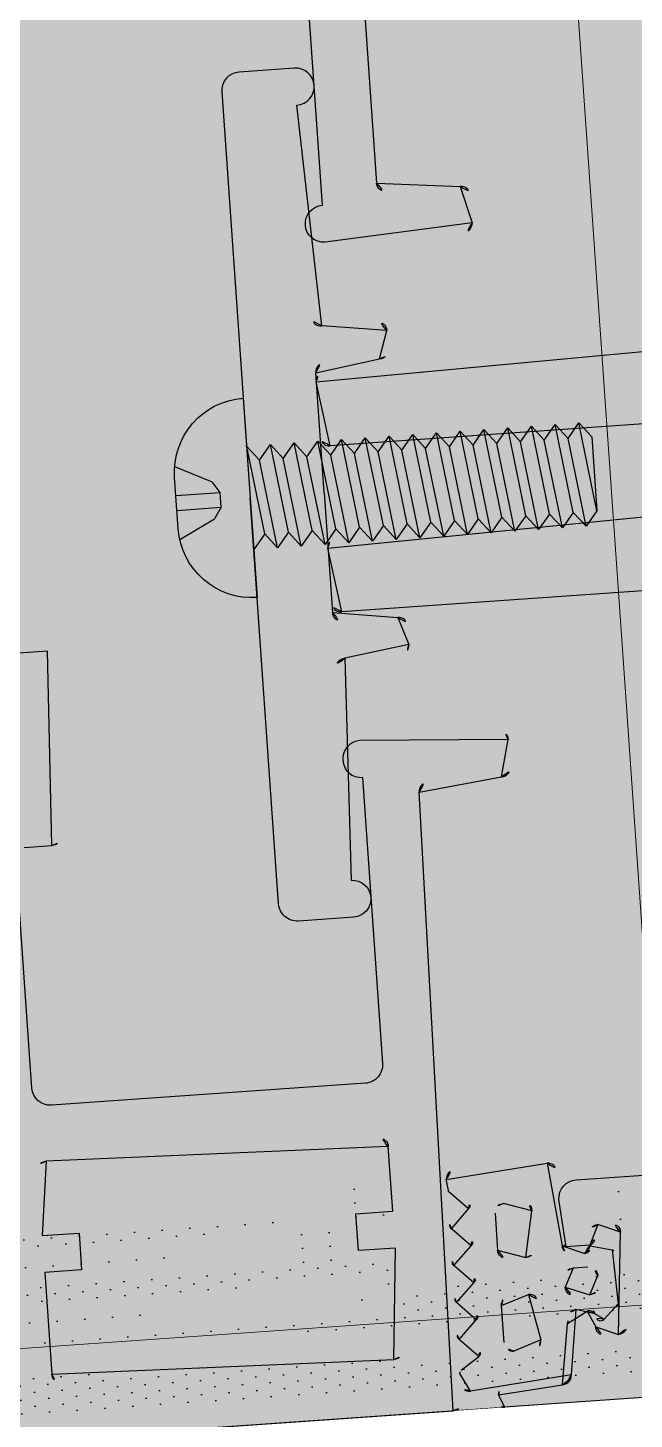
# Model space of a CAD drawing. Header units: millimetres. Extents: x 306 to 836129804, y -168137 to 818603917.
# Drawn here: x 834505957 to 834505989.7, y 818035518.4 to 818035593.6 of the extents above; entities that cross this region are included whole.
import ezdxf

# ---------------------------------------------------------------- set-up
doc = ezdxf.new("R2010")
doc.units = ezdxf.units.MM
doc.header["$LTSCALE"] = 3
doc.linetypes.add('ACAD_ISO03W100', pattern=[30, 12, -18])
for name, color, linetype in [('_LTC', 251, 'Continuous'), ('ELASTOMER', 251, 'Continuous'), ('ELASTOMER-V', 251, 'Continuous'), ('EXTRUSION2', 251, 'Continuous'), ('FASTENER', 251, 'Continuous')]:
    doc.layers.add(name, color=color, linetype=linetype)
for name, color, linetype, lineweight in [('Eva-New', 1, 'ACAD_ISO03W100', 18), ('Hatch (LTC&CB)', 252, 'Continuous', 35), ('UAJ-21EXWA', 251, 'Continuous', 35), ('UAJ-21EXWA-c', 251, 'Continuous', 9)]:
    doc.layers.add(name, color=color, linetype=linetype, lineweight=lineweight)

# ---------------------------------------------------------------- blocks, each defined once
blk = doc.blocks.new('*U1558')
at = {"layer": 'UAJ-21EXWA'}
blk.add_lwpolyline([(8999.999999284744, 85.00000035762787), (9099.999999284744, 85.00000047683716), (9099.999999403954, 301.9999996423721), (8999.999999523163, 301.9999996423721)], close=True, dxfattribs=at)
at = {"layer": 'UAJ-21EXWA-c'}
blk.add_lwpolyline([(9004.999999403954, 90.00000047683716), (9094.999999403954, 90.00000059604645), (9094.999999284744, 296.9999996423721), (9004.999999523163, 296.9999996423721)], close=True, dxfattribs=at)
blk.add_lwpolyline([(9004.999999642372, 246.9999996423721), (9094.999999165535, 246.9999996423721)], dxfattribs=at)
blk = doc.blocks.new('GASKET_04-2')
at = {"layer": 'ELASTOMER-V'}
h = blk.add_hatch(dxfattribs=at)
h.set_pattern_fill('DOTS', color=256, scale=12, style=0)
h.set_pattern_definition([(0, (292.8905726236371, -628.0189336750536), (0.375, 0.75), [0, -0.75])])
edge = h.paths.add_edge_path(flags=16)
edge.add_line((-3, -6.69999999999709), (-1, -6.69999999999709))
edge.add_arc((-0.999999999998181, -6.199999999998909), 0.499999999998181, 269.9999999997916, 359.9999999997916)
edge.add_line((-0.5, -6.200000000000728), (-0.5, -5.19999999999709))
edge.add_arc((-1, -5.19999999999709), 0.5, 0, 90)
edge.add_line((-1, -4.69999999999709), (-3, -4.69999999999709))
edge.add_arc((-3, -5.19999999999709), 0.5, 90, 180)
edge.add_line((-3.5, -5.19999999999709), (-3.5, -6.200000000000728))
edge.add_arc((-3.000000000001819, -6.199999999998909), 0.499999999998181, 180.0000000002084, 270.0000000002084)
edge = h.paths.add_edge_path(flags=16)
edge.add_line((4, -6.69999999999709), (2, -6.69999999999709))
edge.add_arc((1.999999999998181, -6.199999999998909), 0.499999999998181, 180.0000000002084, 270.00000000020844, ccw=False)
edge.add_line((1.5, -6.200000000000728), (1.5, -5.19999999999709))
edge.add_arc((2, -5.19999999999709), 0.5, 90, 180, ccw=False)
edge.add_line((2, -4.69999999999709), (4, -4.69999999999709))
edge.add_arc((4, -5.19999999999709), 0.5, 0, 90, ccw=False)
edge.add_line((4.5, -5.19999999999709), (4.5, -6.200000000000728))
edge.add_arc((4.000000000001819, -6.199999999998909), 0.499999999998181, 269.99999999979156, 359.99999999979156, ccw=False)
edge = h.paths.add_edge_path()
edge.add_line((-4.333589941132232, -9.110940039245179), (-3.666410058867768, -8.110170215844846))
edge.add_arc((-3.5, -8.221110255090025), 0.20000000000024, 33.69006752597983, 146.3099324740202, ccw=False)
edge.add_line((-3.333589941132232, -8.110170215844846), (-2.666410058867768, -9.110940039245179))
edge.add_arc((-2.5, -9.000000000000304), 0.2000000000000715, 213.6900675259074, 326.3099324740926)
edge.add_line((-2.333589941132232, -9.110940039245179), (-1.666410058867768, -8.110170215844846))
edge.add_arc((-1.5, -8.221110255089721), 0.2000000000000715, 33.69006752590741, 146.3099324740926, ccw=False)
edge.add_line((-1.333589941132232, -8.110170215844846), (-0.6664100588677684, -9.110940039241541))
edge.add_arc((-0.5, -8.999999999996666), 0.2000000000000715, 213.6900675259074, 326.3099324740926)
edge.add_line((-0.3335899411322316, -9.110940039241541), (0.3335899411322316, -8.110170215844846))
edge.add_arc((0.5, -8.221110255089721), 0.2000000000000715, 33.69006752590741, 146.3099324740926, ccw=False)
edge.add_line((0.6664100588677684, -8.110170215844846), (1.333589941132232, -9.110940039241541))
edge.add_arc((1.5, -8.999999999996666), 0.2000000000000715, 213.6900675259074, 326.3099324740926)
edge.add_line((1.666410058867768, -9.110940039241541), (2.333589941132232, -8.110170215844846))
edge.add_arc((2.5, -8.221110255090025), 0.20000000000024, 33.69006752597983, 146.3099324740202, ccw=False)
edge.add_line((2.666410058867768, -8.110170215844846), (3.333589941132232, -9.110940039241541))
edge.add_arc((3.5, -8.999999999996666), 0.2000000000000715, 213.6900675259074, 326.3099324740926)
edge.add_line((3.666410058867768, -9.110940039241541), (4.333589941132232, -8.110170215844846))
edge.add_arc((4.5, -8.221110255089721), 0.2000000000000715, 33.69006752590741, 146.3099324740926, ccw=False)
edge.add_line((4.666410058867768, -8.110170215844846), (5.333589941132232, -9.110940039241541))
edge.add_arc((5.500000000000582, -8.999999999996371), 0.2000000000007191, 213.6900675258852, 269.9999999998333)
edge.add_line((5.5, -9.19999999999709), (6, -9.19999999999709))
edge.add_arc((6, -8.69999999999709), 0.5, 270, 360)
edge.add_line((6.5, -8.69999999999709), (6.5, -3.69999999999709))
edge.add_arc((6.000000000000483, -3.699999999996606), 0.4999999999995168, 359.9999999999446, 450.0000000000554)
edge.add_line((6, -3.19999999999709), (2, -3.200000000000728))
edge.add_arc((1.999999999999631, -2.700000000001097), 0.4999999999996305, 180.0000000003745, 270.00000000004235, ccw=False)
edge.add_line((1.5, -2.700000000004366), (1.5, -2))
edge.add_arc((1.799999999999727, -2.000000000000455), 0.2999999999997272, 89.99999999939212, 179.9999999999131, ccw=False)
edge.add_line((1.80000000000291, -1.700000000000728), (1.890741089227959, -1.700000000000728))
edge.add_arc((1.890741089228353, -1.399999999999217), 0.3000000000015106, 269.9999999999247, 397.5685920288734)
edge.add_line((2.128528285960783, -1.217086771743197), (1.590066747492529, -0.5170867717461078))
edge.add_arc((1.352279550764458, -0.6999999999860997), 0.2999999999882826, 37.5685920269549, 89.99999999812874)
edge.add_line((1.352279550774256, -0.3999999999978172), (-1.352279550774256, -0.3999999999978172))
edge.add_arc((-1.352279550768196, -0.6999999999841922), 0.2999999999863749, 90.00000000115739, 142.4314079723479)
edge.add_line((-1.590066747492529, -0.5170867717424699), (-2.128528285960783, -1.217086771743197))
edge.add_arc((-1.890741089228169, -1.399999999999127), 0.3000000000016012, 142.4314079711616, 270.0000000000401)
edge.add_line((-1.890741089227959, -1.700000000000728), (-1.80000000000291, -1.700000000000728))
edge.add_arc((-1.800000000001091, -2.000000000001819), 0.3000000000010914, 3.474269760772586e-10, 90.00000000034743, ccw=False)
edge.add_line((-1.5, -2), (-1.5, -2.69999999999709))
edge.add_arc((-2.000000000000028, -2.699999999997061), 0.5000000000000284, 270.00000000000324, 359.99999999999676, ccw=False)
edge.add_line((-2, -3.19999999999709), (-5, -3.19999999999709))
edge.add_arc((-5, -3.69999999999709), 0.5, 90, 180)
edge.add_line((-5.5, -3.69999999999709), (-5.5, -8.69999999999709))
edge.add_arc((-4.999999999998181, -8.699999999998909), 0.500000000001819, 179.9999999997916, 269.9999999997916)
edge.add_line((-5, -9.200000000000728), (-4.5, -9.200000000000728))
edge.add_arc((-4.500000000000077, -9.00000000000095), 0.1999999999997772, 270.0000000000221, 326.309932474259)
edge = h.paths.add_edge_path(flags=16)
edge.add_line((0.75, -1.899999999997817), (0.7500000000145519, -2.699999999993452))
edge.add_arc((0.2500000000142273, -2.699999999996765), 0.5000000000003246, -89.99999999996282, 3.7971403799019754e-10, ccw=False)
edge.add_line((0.2500000000145519, -3.19999999999709), (-0.25, -3.19999999999709))
edge.add_arc((-0.2500000000002996, -2.699999999997389), 0.4999999999997002, 179.9999999999657, 270.00000000003433, ccw=False)
edge.add_line((-0.75, -2.69999999999709), (-0.75, -1.899999999997817))
edge.add_arc((-0.25, -1.899999999997817), 0.5, 90, 180, ccw=False)
edge.add_line((-0.25, -1.399999999997817), (0.25, -1.399999999997817))
edge.add_arc((0.2499999999982134, -1.899999999999604), 0.5000000000017866, 2.0469315131776966e-10, 89.9999999997953, ccw=False)
for points in [[(-4.333589941132232, -9.110940039245179), (-3.666410058867768, -8.110170215844846, -0.5351837584879965), (-3.333589941132232, -8.110170215844846), (-2.666410058867768, -9.110940039245179, 0.5351837584888077), (-2.333589941132232, -9.110940039245179), (-1.666410058867768, -8.110170215844846, -0.5351837584888077), (-1.333589941132232, -8.110170215844846), (-0.6664100588677684, -9.110940039241541, 0.5351837584888077), (-0.3335899411322316, -9.110940039241541), (0.3335899411322316, -8.110170215844846, -0.5351837584888077), (0.6664100588677684, -8.110170215844846), (1.333589941132232, -9.110940039241541, 0.5351837584888077), (1.666410058867768, -9.110940039241541), (2.333589941132232, -8.110170215844846, -0.5351837584879965), (2.666410058867768, -8.110170215844846), (3.333589941132232, -9.110940039241541, 0.5351837584888077), (3.666410058867768, -9.110940039241541), (4.333589941132232, -8.110170215844846, -0.5351837584888077), (4.666410058867768, -8.110170215844846), (5.333589941132232, -9.110940039241541, 0.2507648909329754), (5.5, -9.19999999999709), (6, -9.19999999999709, 0.4142135623730951), (6.5, -8.69999999999709), (6.5, -3.69999999999709, 0.4142135623736611), (6, -3.19999999999709), (2, -3.200000000000728, -0.4142135623713969), (1.5, -2.700000000004366), (1.5, -2, -0.414213562375759), (1.80000000000291, -1.700000000000728), (1.890741089227959, -1.700000000000728, 0.6222550571406933), (2.128528285960783, -1.217086771743197), (1.590066747492529, -0.5170867717461078, 0.2328517585428375), (1.352279550774256, -0.3999999999978172), (-1.352279550774256, -0.3999999999978172, 0.2328517585429141), (-1.590066747492529, -0.5170867717424699), (-2.128528285960783, -1.217086771743197, 0.6222550571402682), (-1.890741089227959, -1.700000000000728), (-1.80000000000291, -1.700000000000728, -0.4142135623730951), (-1.5, -2), (-1.5, -2.69999999999709, -0.4142135623730617), (-2, -3.19999999999709), (-5, -3.19999999999709, 0.4142135623730951), (-5.5, -3.69999999999709), (-5.5, -8.69999999999709, 0.4142135623730951), (-5, -9.200000000000728), (-4.5, -9.200000000000728, 0.2507648909343159)], [(0.75, -1.899999999997817), (0.7500000000145519, -2.699999999993452, -0.4142135623748458), (0.2500000000145519, -3.19999999999709), (-0.25, -3.19999999999709, -0.4142135623734461), (-0.75, -2.69999999999709), (-0.75, -1.899999999997817, -0.4142135623730951), (-0.25, -1.399999999997817), (0.25, -1.399999999997817, -0.414213562371002)], [(-3, -6.69999999999709), (-1, -6.69999999999709, 0.4142135623730951), (-0.5, -6.200000000000728), (-0.5, -5.19999999999709, 0.4142135623730951), (-1, -4.69999999999709), (-3, -4.69999999999709, 0.4142135623730951), (-3.5, -5.19999999999709), (-3.5, -6.200000000000728, 0.4142135623730951)], [(4, -6.69999999999709), (2, -6.69999999999709, -0.4142135623730951), (1.5, -6.200000000000728), (1.5, -5.19999999999709, -0.4142135623730951), (2, -4.69999999999709), (4, -4.69999999999709, -0.4142135623730951), (4.5, -5.19999999999709), (4.5, -6.200000000000728, -0.4142135623730951)]]:
    blk.add_lwpolyline(points, format="xyb", close=True)
blk = doc.blocks.new('SCREW07')
for p, q in [((-0.4947352116326444, 0.9894704232632988), (-0.250000000000739, 0.4999999999994884)), ((-0.1000000000007617, 0.9999999999994884), (-0.1000000000007617, 0.3999999999994657)), ((0.0999999999992838, 0.9999999999994884), (0.0999999999992838, 0.3999999999994657)), ((0.4947352116311663, 0.9894704232632988), (0.249999999999261, 0.4999999999994884)), ((-0.1000000000007617, 0.3999999999994657), (-0.250000000000739, 0.4999999999994884)), ((-0.1000000000007617, 0.3999999999994657), (0.0999999999992838, 0.3999999999994657)), ((0.0999999999992838, 0.3999999999994657), (0.249999999999261, 0.4999999999994884))]:
    blk.add_line(p, q)
at = {"linetype": 'ByBlock'}
for p, q in [((-0.5000000000007958, -0.160714285714846), (-0.7000000000003297, -5.116e-13)), ((-0.7000000000002728, -0.3214285714290668), (0.4999999999993179, -0.160714285714846)), ((-0.7000000000002728, -0.3214285714290668), (-0.5000000000007958, -0.160714285714846)), ((-0.5000000000007958, -0.160714285714846), (0.7142857142846994, -5.116e-13)), ((0.6999999999998181, -5.116e-13), (0.4999999999993179, -0.160714285714846)), ((0.4999999999993179, -0.160714285714846), (0.6999999999997045, -0.3214285714290668)), ((-0.5000000000007958, -0.4821428571433445), (-0.7000000000002728, -0.3214285714290668)), ((-0.5000000000007958, -0.4821428571433445), (0.6999999999997045, -0.3214285714290668)), ((0.6999999999997045, -0.3214285714290668), (0.4999999999993179, -0.4821428571433445)), ((-0.7000000000002728, -0.6428571428576221), (0.4999999999993179, -0.4821428571433445)), ((-0.7000000000002728, -0.6428571428576221), (-0.5000000000007958, -0.4821428571433445)), ((0.4999999999993179, -0.4821428571433445), (0.6999999999997045, -0.6428571428576221)), ((-0.5000000000007958, -0.8035714285719564), (-0.7000000000002728, -0.6428571428576221)), ((-0.5000000000007958, -0.8035714285719564), (0.6999999999997045, -0.6428571428576221)), ((0.6999999999997045, -0.6428571428576221), (0.4999999999993179, -0.8035714285719564)), ((-0.7000000000002728, -0.964285714286234), (0.4999999999993179, -0.8035714285719564)), ((-0.7000000000002728, -0.964285714286234), (-0.5000000000007958, -0.8035714285719564)), ((0.4999999999993179, -0.8035714285719564), (0.6999999999997045, -0.964285714286234)), ((-0.5000000000007958, -1.125000000000454), (-0.7000000000002728, -0.964285714286234)), ((-0.7000000000002728, -1.285714285714788), (0.4999999999993179, -1.125000000000454)), ((-0.7000000000002728, -1.285714285714788), (-0.5000000000007958, -1.125000000000454)), ((-0.5000000000007958, -1.125000000000454), (0.6999999999997045, -0.964285714286234)), ((0.6999999999997045, -0.964285714286234), (0.4999999999993179, -1.125000000000454)), ((0.4999999999993179, -1.125000000000454), (0.6999999999997045, -1.285714285714788)), ((-0.5000000000007958, -1.446428571429066), (-0.7000000000002728, -1.285714285714788)), ((-0.5000000000007958, -1.446428571429066), (0.6999999999997045, -1.285714285714788)), ((0.6999999999997045, -1.285714285714788), (0.4999999999993179, -1.446428571429066)), ((-0.7000000000002728, -1.607142857143401), (0.4999999999993179, -1.446428571429066)), ((-0.7000000000002728, -1.607142857143401), (-0.5000000000007958, -1.446428571429066)), ((0.4999999999993179, -1.446428571429066), (0.6999999999997045, -1.607142857143401)), ((-0.5000000000007958, -1.76785714285762), (-0.7000000000002728, -1.607142857143401)), ((-0.5000000000007958, -1.76785714285762), (0.6999999999997045, -1.607142857143401)), ((0.6999999999997045, -1.607142857143401), (0.4999999999993179, -1.76785714285762)), ((-0.7000000000002728, -1.928571428571899), (0.4999999999993179, -1.76785714285762)), ((-0.7000000000002728, -1.928571428571899), (-0.5000000000007958, -1.76785714285762)), ((0.4999999999993179, -1.76785714285762), (0.6999999999997045, -1.928571428571899)), ((-0.5000000000007958, -2.089285714286174), (-0.7000000000002728, -1.928571428571899)), ((-0.5000000000007958, -2.089285714286174), (0.6999999999997045, -1.928571428571899)), ((0.6999999999997045, -1.928571428571899), (0.4999999999993179, -2.089285714286174)), ((-0.7000000000002728, -2.250000000000509), (0.4999999999993179, -2.089285714286174)), ((-0.7000000000002728, -2.250000000000509), (-0.5000000000007958, -2.089285714286174)), ((-0.5000000000007958, -2.410714285714789), (-0.7000000000002728, -2.250000000000509)), ((-0.5000000000007958, -2.410714285714789), (0.6999999999997045, -2.250000000000509)), ((0.4999999999993179, -2.089285714286174), (0.6999999999997045, -2.250000000000509)), ((0.6999999999997045, -2.250000000000509), (0.4999999999993179, -2.410714285714789)), ((-0.7000000000002728, -2.571428571429009), (0.4999999999993179, -2.410714285714789)), ((-0.7000000000002728, -2.571428571429009), (-0.5000000000007958, -2.410714285714789)), ((0.4999999999993179, -2.410714285714789), (0.6999999999997045, -2.571428571429009)), ((-0.5000000000007958, -2.732142857143344), (-0.7000000000002728, -2.571428571429009)), ((-0.5000000000007958, -2.732142857143344), (0.6999999999997045, -2.571428571429009)), ((0.6999999999997045, -2.571428571429009), (0.4999999999993179, -2.732142857143344)), ((-0.7000000000002728, -2.892857142857622), (0.4999999999993179, -2.732142857143344)), ((-0.7000000000002728, -2.892857142857622), (-0.5000000000007958, -2.732142857143344)), ((0.4999999999993179, -2.732142857143344), (0.6999999999997045, -2.892857142857622)), ((-0.5000000000007958, -3.053571428571955), (-0.7000000000002728, -2.892857142857622)), ((-0.5000000000007958, -3.053571428571955), (0.6999999999997045, -2.892857142857622)), ((0.6999999999997045, -2.892857142857622), (0.4999999999993179, -3.053571428571955)), ((-0.7000000000002728, -3.214285714286177), (0.4999999999993179, -3.053571428571899)), ((-0.7000000000002728, -3.214285714286177), (-0.5000000000007958, -3.053571428571899)), ((0.4999999999993179, -3.053571428571899), (0.6999999999997045, -3.214285714286177)), ((-0.5000000000007958, -3.375000000000451), (-0.7000000000002728, -3.214285714286177)), ((-0.7000000000002728, -3.535714285714787), (0.4999999999993179, -3.375000000000451)), ((-0.7000000000002728, -3.535714285714787), (-0.5000000000007958, -3.375000000000451)), ((-0.5000000000007958, -3.375000000000451), (0.6999999999997045, -3.214285714286177)), ((0.6999999999997045, -3.214285714286177), (0.4999999999993179, -3.375000000000451)), ((0.4999999999993179, -3.375000000000451), (0.6999999999997045, -3.535714285714787)), ((-0.5000000000007958, -3.696428571429067), (-0.7000000000002728, -3.535714285714787)), ((-0.5000000000007958, -3.696428571429067), (0.6999999999997045, -3.535714285714787)), ((0.6999999999997045, -3.535714285714787), (0.4999999999993179, -3.696428571429067)), ((-0.7000000000002728, -3.857142857143287), (0.4999999999993179, -3.696428571429067)), ((-0.7000000000002728, -3.857142857143287), (-0.5000000000007958, -3.696428571429067)), ((0.4999999999993179, -3.696428571429067), (0.6999999999997045, -3.857142857143287)), ((-0.5000000000007958, -4.017857142857621), (-0.7000000000002728, -3.857142857143287)), ((-0.5000000000007958, -4.017857142857621), (0.6999999999997045, -3.857142857143287)), ((0.6999999999997045, -3.857142857143287), (0.4999999999993179, -4.017857142857621)), ((-0.7000000000002728, -4.178571428571897), (0.4999999999993179, -4.017857142857621)), ((-0.7000000000002728, -4.178571428571897), (-0.5000000000007958, -4.017857142857621)), ((0.4999999999993179, -4.017857142857621), (0.6999999999997045, -4.178571428571897)), ((-0.5000000000007958, -4.339285714286233), (-0.7000000000002728, -4.178571428571897)), ((-0.5000000000007958, -4.339285714286233), (0.6999999999997045, -4.178571428571897)), ((0.6999999999997045, -4.178571428571897), (0.4999999999993179, -4.339285714286233)), ((-0.7000000000002728, -4.500000000000452), (0.4999999999993179, -4.339285714286233)), ((-0.7000000000002728, -4.500000000000512), (-0.5000000000007958, -4.339285714286233)), ((-0.5000000000007958, -4.660714285714731), (-0.7000000000002728, -4.500000000000452)), ((-0.5000000000007958, -4.660714285714731), (0.6999999999997045, -4.500000000000452)), ((0.4999999999993179, -4.339285714286233), (0.6999999999997045, -4.500000000000452)), ((0.6999999999997045, -4.500000000000452), (0.4999999999993179, -4.660714285714731)), ((0.4999999999993179, -4.660714285714731), (-0.5000000000007958, -4.660714285714731))]:
    blk.add_line(p, q, dxfattribs=at)
blk.add_lwpolyline([(-1.350000000000759, -5.116e-13, -0.4142135623730951), (-0.3500000000007617, 0.9999999999994884), (0.3499999999992838, 0.9999999999994884, -0.4142135623730951), (1.349999999999279, -5.116e-13)], format="xyb", close=True, dxfattribs=at)
blk = doc.blocks.new('AL2')
for points in [[(0, 0), (-6.5, 0, 0.4142135623730951), (-7, -0.5), (-7, -3.5, -0.4142135623730951), (-7.5, -4), (-8.5, -4, -0.4142135623730951), (-9, -3.5), (-9, -0.5, 0.4142135623730951), (-9.5, 0), (-21, 0, -0.9999999999999998), (-23, 0), (-23, 3, -0.4142135623729618), (-22, 4), (-1.455191522836685e-11, 4)], [(0, 0), (6.5, 0, -0.4142135623730951), (7, -0.5), (7, -3.5, 0.4142135623730951), (7.5, -4), (8.5, -4, 0.4142135623730951), (9, -3.5), (9, -0.5, -0.4142135623730951), (9.5, 0), (21, 0, 0.9999999999999998), (23, 0), (23, 3, 0.4142135623729618), (22, 4), (0, 4)]]:
    blk.add_lwpolyline(points, format="xyb")
at = {"layer": 'FASTENER', "xscale": 4, "yscale": 4, "zscale": 4}
blk.add_blockref('SCREW07', (0, 4), dxfattribs=at)
blk = doc.blocks.new('AL29')
at = {"layer": 'EXTRUSION2'}
blk.add_lwpolyline([(-49.4999999999709, 65), (-16.5, 65, 0.4142135623730951), (-16, 65.50000000001455), (-16, 69.5, -0.4142135623730951), (-15.5, 70), (-14, 70, -0.4142135623730951), (-13.5, 69.5), (-13.5, 62, -0.9999999999999998), (-15.5, 62), (-30.9999999999709, 62, 0.4142135623730951)], format="xyb", dxfattribs=at)
blk = doc.blocks.new('774556656')
at = {"layer": 'EXTRUSION2'}
for points in [[(49.9999999999709, 0), (49.9999999999709, -182.7000000000007, -0.4142135623730618), (49.69999999999709, -183), (49.29999999998836, -183, -0.4142135623731728), (48.9999999999709, -182.7000000000007), (49, -179.5, 0.4142135623730951), (48.5, -179), (45.71622776603908, -179, -0.3228228060554012), (45.43162277661031, -178.7948683298091), (45.13162277662195, -177.8948683298113, -0.5119182938543073), (45.41622776602162, -177.5), (46, -177.5, 0.4142135623730951), (46.5, -177), (46.5, -176.2999999999993, 0.4142135623730951), (46, -175.7999999999993), (41, -175.7999999999993, 0.4142135623730951), (40.5, -176.2999999999993), (40.5, -177, 0.4142135623730951), (41, -177.5), (41.58377223400748, -177.5, -0.5119182938533744), (41.86837722340715, -177.8948683298113), (41.56837722340424, -178.7948683298018, -0.3228228060556131), (41.28377223399002, -179), (39.00000000005821, -179, -0.4142135623645708), (38.00000000005821, -178.0000000000364), (38.0000000000291, -173.7999999999993, -0.4142135623742606)], [(6.5, -167), (6.5, -188.5000000000109, -0.4142135623730951), (6, -189), (3, -189, -0.4142135623730951), (2.5, -188.5), (2.5, -171.5, 0.4142135623730951)], [(-2.5, -171.5), (-2.5, -188.5, -0.4142135623730951), (-3, -189), (-6, -189, -0.4142135623730951), (-6.5, -188.5000000000109), (-6.5, -167, 0.4142135623730951)]]:
    blk.add_lwpolyline(points, format="xyb", dxfattribs=at)
blk = doc.blocks.new('EWS3 double door')
at = {"layer": 'EXTRUSION2', "elevation": 1.50123469211394e-10}
for points in [[(-74797.01566696167, 21811.24264740944), (-74797.01566672325, 21887.24264740944, 0.4142135623730951), (-74797.51566672325, 21887.74264788628), (-74830.51566660404, 21887.74264752865, -0.4142135623730951), (-74831.01566684246, 21888.24264788628), (-74831.01566684246, 21892.24264752865, 0.4142135623730951), (-74831.51566684246, 21892.74264788628), (-74833.01566684246, 21892.74264764786, 0.4142135623730951), (-74833.51566660404, 21892.24264776707), (-74833.51566672325, 21884.74264764786, 0.9999999999999998), (-74831.51566684246, 21884.74264729023), (-74816.01566684246, 21884.74264764786, -0.4142135623730951), (-74815.01566672325, 21883.74264764786), (-74815.01566684246, 21866.74264776707, -0.4142135623730617), (-74816.01566672325, 21865.74264740944), (-74828.51566684246, 21865.74264764786, -0.4142135623730951)], [(-74829.01566684246, 21866.24264764786), (-74829.01566660404, 21867.74264764786, 0.4142135623730951), (-74829.51566684246, 21868.24264764786), (-74839.51566672325, 21868.24264764786), (-74839.51566684246, 21836.08964729309)]]:
    blk.add_lwpolyline(points, format="xyb", dxfattribs=at)
blk.add_lwpolyline([(-74806.01566672325, 21884.74264752865), (-74806.01566660404, 21882.74264788628), (-74808.01566648483, 21882.74264752865), (-74808.01566684246, 21884.74264752865), (-74811.51566684246, 21884.74264752865, 0.4142135623730862), (-74812.01566660404, 21884.24264740944), (-74812.01566672325, 21866.24264788628, 0.4142135623731393), (-74811.51566672325, 21865.74264740944), (-74808.01566672325, 21865.74264740944), (-74808.01566684246, 21867.74264752865), (-74806.01566684246, 21867.74264764786), (-74806.01566660404, 21865.74264764786), (-74800.51566684246, 21865.74264740944, 0.4142135623731049), (-74800.01566660404, 21866.24264752865), (-74800.01566684246, 21884.24264764786, 0.4142135623730794), (-74800.51566684246, 21884.74264752865)], format="xyb", close=True, dxfattribs=at)
blk.add_blockref('AL29', (-74847.01566660404, 21822.74264776707))
at = {"layer": 'ELASTOMER', "xscale": -1, "rotation": 359.9999999999999}
blk.add_blockref('GASKET_04-2', (-74803.51566684246, 21896.94264757633), dxfattribs=at)
at = {"layer": 'EXTRUSION2'}
blk.add_blockref('774556656', (-74847.01566672325, 22072.74264764786), dxfattribs=at)
at = {"layer": 'EXTRUSION2', "rotation": 179.9999999999999}
blk.add_blockref('AL2', (-74847.01566672325, 21883.74264764786), dxfattribs=at)
blk = doc.blocks.new('FAC-00-0')
at = {"layer": '_LTC', "xscale": -0.9999999999999999, "rotation": 93.99890841496001}
blk.add_blockref('*U1558', (834505603.6930648, 818044614.7124679, -1.145633454324724e-06), dxfattribs=at)
blk.add_wipeout([(834506380.5938942, 818032639.737041), (834506136.2852433, 818032622.6579931), (834506139.5280359, 818032576.271203), (834506109.601074, 818032574.1790792), (834505900.8768319, 818035559.892258), (834505933.7964907, 818035562.1935948), (834505937.0392828, 818035515.8068049), (834506182.5586586, 818035532.9704916)]).translate(0, 0, -1.145633454324724e-06).dxf.layer = '_LTC'
at = {"layer": '_LTC', "rotation": 273.9989084051782}
blk.add_blockref('EWS3 double door', (834489362.1380702, 817959377.5316525, -1.145783577793935e-06), dxfattribs=at)

msp = doc.modelspace()

# ---------------------------------------------------------------- hatches: boundary and pattern name
at = {"layer": 'Hatch (LTC&CB)', "ltscale": 0.5}
h = msp.add_hatch(color=256, dxfattribs=at)
h.dxf.hatch_style = 1
h.paths.add_polyline_path([(834513554.2875786, 817967164.184733), (834513136.0010567, 817973147.5986885), (834516444.2460145, 817973378.8703827), (834516862.5325388, 817967395.4564129)])
edge = h.paths.add_edge_path()
edge.add_line((834574531.2963331, 818045981.8457801), (834554099.929931, 818044553.5366205))
edge.add_line((834554099.929931, 818044553.5366205), (834551123.8228455, 818044183.8080285))
edge.add_line((834551123.8228455, 818044183.8080285), (834548209.0206542, 818043477.5243225))
edge.add_line((834548209.0206542, 818043477.5243225), (834545391.3720644, 818042450.0201086))
edge.add_line((834545391.3720644, 818042450.0201086), (834542706.1556592, 818041114.1603316))
edge.add_line((834542706.1556592, 818041114.1603316), (834540186.9918953, 818039486.6707257))
edge.add_line((834540186.9918953, 818039486.6707257), (834537891.0747983, 818037557.0067935))
edge.add_line((834537891.0747983, 818037557.0067935), (834535879.1420094, 818035334.0248597))
edge.add_line((834535879.1420094, 818035334.0248597), (834535855.3944789, 818035294.2675608))
edge.add_line((834535855.3944789, 818035294.2675608), (834532032.6782387, 818042572.4388088))
edge.add_line((834532032.6782387, 818042572.4388088), (834531164.0984614, 818043800.1153567))
edge.add_line((834531164.0984614, 818043800.1153567), (834530021.2562451, 818044771.3886445))
edge.add_line((834530021.2562451, 818044771.3886445), (834528673.237675, 818045435.2700317))
edge.add_line((834528673.237675, 818045435.2700317), (834527205.3850749, 818045748.6568446))
edge.add_line((834527205.3850749, 818045748.6568446), (834506196.3506466, 818045615.4155988))
edge.add_arc((834506271.1753964, 818044617.8358235), 1000.382002588579, 94.28951124117238, 184.8385578105567)
edge.add_line((834505274.3584335, 818044533.4551773), (834507175.0349003, 818017345.0717123))
edge.add_arc((834508006.2233039, 818017538.0693862), 853.3008053756253, 193.0721449834389, 241.7750472788793)
edge.add_line((834507602.6678852, 818016786.2281208), (834508069.1239861, 818016499.3412285))
edge.add_line((834508069.1239861, 818016499.3412285), (834506033.0790353, 818013635.890324))
edge.add_arc((834507255.7232584, 818012765.1948972), 1500.989481160123, 144.5437625065404, 184.7118367485428)
edge.add_line((834505759.8064644, 818012641.8970132), (834510574.8280377, 817943764.9910301))
edge.add_arc((834512461.4285563, 817944222.0794972), 1941.182985577997, 193.6192718619657, 275.7769527828718)
edge.add_line((834512656.820462, 817942290.75524), (834514135.0129817, 817942432.7829566))
edge.add_line((834514135.0129817, 817942432.7829566), (834515639.5898061, 817942609.6817144))
edge.add_line((834515639.5898061, 817942609.6817144), (834517125.2230971, 817942816.5733008))
edge.add_line((834517125.2230971, 817942816.5733008), (834518606.1282966, 817943054.9641434))
edge.add_line((834518606.1282966, 817943054.9641434), (834520081.6376159, 817943324.7467438))
edge.add_line((834520081.6376159, 817943324.7467438), (834521550.6787682, 817943623.4372313))
edge.add_line((834521550.6787682, 817943623.4372313), (834523003.1909853, 817943997.2323029))
edge.add_line((834523003.1909853, 817943997.2323029), (834524434.6779621, 817944444.8476892))
edge.add_line((834524434.6779621, 817944444.8476892), (834525841.3906198, 817944965.1110799))
edge.add_line((834525841.3906198, 817944965.1110799), (834527219.6447655, 817945556.6599009))
edge.add_line((834527219.6447655, 817945556.6599009), (834528566.4663409, 817946218.3362625))
edge.add_line((834528566.4663409, 817946218.3362625), (834529949.1975069, 817946963.0067956))
edge.add_line((834529949.1975069, 817946963.0067956), (834530025.4386841, 817945888.6557508))
edge.add_line((834530025.4386841, 817945888.6557508), (834530524.2280539, 817945923.5249519))
edge.add_line((834530524.2280539, 817945923.5249519), (834531068.3343124, 817946109.8721913))
edge.add_line((834531068.3343124, 817946109.8721913), (834531037.8571603, 817946545.8476382))
edge.add_line((834531037.8571603, 817946545.8476382), (834533865.2576491, 817946000.0480125))
edge.add_line((834533865.2576491, 817946000.0480125), (834536130.1011477, 817945599.4485525))
edge.add_line((834536130.1011477, 817945599.4485525), (834538400.1908902, 817945229.7315427))
edge.add_line((834538400.1908902, 817945229.7315427), (834540675.1291097, 817944891.1253359))
edge.add_line((834540675.1291097, 817944891.1253359), (834542954.494443, 817944583.7301323))
edge.add_line((834542954.494443, 817944583.7301323), (834545237.8685557, 817944307.6853015))
edge.add_line((834545237.8685557, 817944307.6853015), (834547578.8128494, 817944055.8657025))
edge.add_line((834547578.8128494, 817944055.8657025), (834549775.2120743, 817943852.7193749))
edge.add_line((834549775.2120743, 817943852.7193749), (834552166.6682281, 817943704.7044293))
edge.add_line((834552166.6682281, 817943704.7044293), (834554408.0140736, 817943602.5051898))
edge.add_line((834554408.0140736, 817943602.5051898), (834556706.8720335, 817943525.9335827))
edge.add_line((834556706.8720335, 817943525.9335827), (834559062.7525511, 817943492.2506982))
edge.add_line((834559062.7525511, 817943492.2506982), (834561264.7959542, 817943499.6060555))
edge.add_line((834561264.7959542, 817943499.6060555), (834563662.805802, 817943545.8192695))
edge.add_line((834563662.805802, 817943545.8192695), (834565905.0821311, 817943629.5407001))
edge.add_line((834565905.0821311, 817943629.5407001), (834568202.2235788, 817943747.6000468))
edge.add_line((834568202.2235788, 817943747.6000468), (834570497.1715583, 817943902.4870338))
edge.add_line((834570497.1715583, 817943902.4870338), (834572789.3424196, 817944094.1622797))
edge.add_line((834572789.3424196, 817944094.1622797), (834575076.8880951, 817944322.4462694))
edge.add_line((834575076.8880951, 817944322.4462694), (834577358.8485965, 817944599.7346953))
edge.add_arc((834577188.4102644, 817949142.5459951), 4546.007449470469, 272.1486296327768, 348.0754999770829)
edge.add_line((834581636.318153, 817948203.238194), (834581931.6191186, 817949988.7878709))
edge.add_line((834581931.6191186, 817949988.7878709), (834582222.8927813, 817952167.7077127))
edge.add_line((834582222.8927813, 817952167.7077127), (834582444.6448697, 817954354.4007571))
edge.add_line((834582444.6448697, 817954354.4007571), (834582596.7161981, 817956553.5893033))
edge.add_line((834582596.7161981, 817956553.5893033), (834582678.7199463, 817958758.7008262))
edge.add_line((834582678.7199463, 817958758.7008262), (834582689.6004196, 817961000.6853927))
edge.add_line((834582689.6004196, 817961000.6853927), (834582627.8349453, 817963239.9127623))
edge.add_line((834582627.8349453, 817963239.9127623), (834582495.0484269, 817965475.7417142))
edge.add_line((834582495.0484269, 817965475.7417142), (834582352.0371794, 817967521.4644701))
edge.add_line((834582352.0371794, 817967521.4644701), (834582377.3017465, 817967501.2573416))
edge.add_line((834582377.3017465, 817967501.2573416), (834583280.4098197, 817967592.3724535))
edge.add_line((834583280.4098197, 817967592.3724535), (834582885.6743841, 817972682.2829502))
edge.add_line((834582885.6743841, 817972682.2829502), (834582550.7585597, 817977040.087476))
edge.add_line((834582550.7585597, 817977040.087476), (834582280.7159691, 817980552.6941899))
edge.add_line((834582280.7159691, 817980552.6941899), (834582016.0826895, 817983880.3056784))
edge.add_line((834582016.0826895, 817983880.3056784), (834581737.2924131, 817986867.2783637))
edge.add_line((834581737.2924131, 817986867.2783637), (834581397.7587786, 817990004.3583491))
edge.add_line((834581397.7587786, 817990004.3583491), (834578831.2786306, 818011297.8700217))
edge.add_line((834578831.2786306, 818011297.8700217), (834578649.3672444, 818012963.5483121))
edge.add_line((834578649.3672444, 818012963.5483121), (834576771.549405, 818039832.1183864))
edge.add_line((834576771.549405, 818039832.1183864), (834576279.8499508, 818039797.7448243))
edge.add_line((834576279.8499508, 818039797.7448243), (834575932.169804, 818044771.1641917))
edge.add_arc((834574629.9863018, 818044680.2268811), 1305.354920261004, 3.994735601767179, 94.33592376376863)

# ---------------------------------------------------------------- next in the draw order: block references
msp.add_blockref('FAC-00-0', (0, 0))

# ---------------------------------------------------------------- next in the draw order: hatches: boundary and pattern name
at = {"layer": 'Eva-New', "linetype": 'Continuous', "ltscale": 0.01}
h = msp.add_hatch(dxfattribs=at)
h.set_pattern_fill('ANSI31', color=8, scale=350, angle=4)
h.set_pattern_definition([(49, (0, 0), (-838.6710210225554, 729.0455959657013), [])])
edge = h.paths.add_edge_path()
edge.add_arc((834611513.5385946, 818068145.3264505), 14099.99999968531, 55.19002574308559, 154.5596091027724)
edge.add_line((834598780.7776825, 818074202.2893481), (834595240.3911003, 818066761.4558462))
edge.add_arc((834589822.417787, 818069339.3552195), 6000.000000233124, 273.9989064334658, 334.5546563119141, ccw=False)
edge.add_line((834590240.8423903, 818063353.9629304), (834585554.5350056, 818063026.3542768))
edge.add_arc((834584989.6617913, 818071106.6338656), 8099.999998867221, 264.220048196886, 273.9989064322582, ccw=False)
edge.add_line((834584173.925572, 818063047.8142), (834580415.7397891, 818063428.2282544))
edge.add_arc((834579106.5335116, 818050494.3201492), 12999.99999816069, 84.2200481985661, 93.99077919798958)
edge.add_line((834578201.7864021, 818063462.7985727), (834574221.9197499, 818063185.1428037))
edge.add_arc((834573731.4752913, 818070170.6889209), 7002.741628984699, 184.518270925359, 274.0160585979712, ccw=False)
edge.add_arc((834553791.0620614, 818068592.8452796), 13000.0000005708, 4.527501078735133, 25.16518805878682)
edge.add_line((834565557.174624, 818074120.828201), (834563375.7160238, 818078763.9842684))
edge.add_arc((834569692.9588658, 818081779.3520507), 6999.999999030279, 186.261998653722, 205.5162346975632, ccw=False)
edge.add_line((834562734.724241, 818081015.8267443), (834561851.4163579, 818093822.5155479))
edge.add_arc((834568795.7761757, 818094576.8707228), 6985.211880096444, 103.79340942041148, 186.1996435070692, ccw=False)
edge.add_line((834567130.3497419, 818101360.6410463), (834607738.9713905, 818104323.6446342))
edge.add_arc((834606780.3295362, 818117304.0183489), 13015.72495013958, 274.223807264846, 392.8596289379157)
edge.add_arc((834623587.3262396, 818128173.8785237), 6999.999999836902, 183.9989136523716, 212.9539425140163, ccw=False)
edge.add_line((834616604.3686309, 818127685.7156067), (834614554.4666462, 818157541.1841724))
edge.add_line((834614554.4666462, 818157541.1841724), (834608569.0701823, 818157122.7809477))
edge.add_line((834608569.0701823, 818157122.7809477), (834610618.9763948, 818127267.2902491))
edge.add_arc((834623587.3262378, 818128173.8785231), 12999.99999806346, 183.9989136508734, 212.8579348742854)
edge.add_arc((834606785.1724918, 818117301.6086594), 7012.974383020965, -85.87050168941721, 32.994913872568816, ccw=False)
edge.add_line((834607290.1835088, 818110306.8410742), (834542916.4285616, 818105772.5570611))
edge.add_line((834542916.4285616, 818105772.5570611), (834543332.168679, 818099784.931535))
edge.add_line((834543332.168679, 818099784.931535), (834548339.9487058, 818100139.6961751))
edge.add_arc((834548849.6206386, 818093135.5706489), 7022.644791367745, 1.917894415990986, 94.16192873604791, ccw=False)
edge.add_line((834555868.3314306, 818093370.5997602), (834556822.6031799, 818079614.5109141))
edge.add_arc((834565030.3921052, 818080333.9384184), 8239.258156901009, 185.0092761133849, 211.2767633085009)
edge.add_line((834557988.549832, 818076056.3418531), (834560014.6381451, 818071842.7746612))
edge.add_arc((834553704.8687762, 818068780.019501), 7013.81912084653, -83.41200971856142, 25.89188562423311, ccw=False)
edge.add_line((834554509.5567249, 818061812.5137804), (834511331.2743995, 818058806.1397856))
edge.add_arc((834510845.0625758, 818065789.233517), 6999.999999933733, 141.8798806352492, 273.9829049167347, ccw=False)
edge.add_arc((834495100.3448526, 818078140.8887452), 13011.48484009153, 321.889271565979, 363.9966433354928)
edge.add_line((834508080.187521, 818079047.7636253), (834507303.147802, 818090245.0026575))
edge.add_arc((834514286.1054543, 818090733.1649512), 6999.999999943095, 94.21783473311712, 183.9989085377374, ccw=False)
edge.add_line((834513771.2650272, 818097714.206373), (834514324.2611847, 818097754.9889383))
edge.add_line((834514324.2611847, 818097754.9889383), (834515094.2032907, 818097812.2750338))
edge.add_arc((834515888.7804214, 818090839.1162039), 7018.283043878132, 4.391191596629085, 96.50069787772958, ccw=False)
edge.add_line((834522886.4615402, 818091376.4762715), (834523318.1003574, 818085091.4654405))
edge.add_line((834523318.1003574, 818085091.4654405), (834529307.3396509, 818085510.1591995))
edge.add_line((834529307.3396509, 818085510.1591995), (834528870.5492542, 818091758.2633296))
edge.add_arc((834535853.5069062, 818092246.4256233), 6999.999999586337, 93.99890853307471, 183.9989085379415, ccw=False)
edge.add_line((834535365.3446131, 818099229.3832753), (834540639.8020831, 818099596.5330453))
edge.add_line((834540639.8020831, 818099596.5330453), (834540220.7704337, 818105616.323317))
edge.add_line((834540220.7704337, 818105616.323317), (834513376.0995728, 818103738.6078113))
edge.add_arc((834514284.2614373, 818090770.3680685), 13000.00000003277, 94.00586599802176, 183.991117880833)
edge.add_line((834501315.7883602, 818089865.5443004), (834502093.999344, 818078618.6765761))
edge.add_arc((834495110.6965383, 818078135.4768907), 7000.000000828009, -66.13857842422561, 3.9581909098961887, ccw=False)
edge.add_arc((834495110.6965395, 818078135.4768903), 6999.999999981786, 273.99870041279297, 293.8614215680351, ccw=False)
edge.add_line((834495598.8334678, 818071152.5174648), (834484038.0252761, 818070344.3705096))
edge.add_arc((834484944.5652856, 818057376.0172908), 12999.99999985473, 3.998699986240524, 93.99870041178127, ccw=False)
edge.add_line((834497912.918511, 818058282.557204), (834498850.7850932, 818044866.0656179))
edge.add_arc((834505832.5325971, 818045382.0451274), 7000.788031506466, 153.5175844556254, 184.2267069343446, ccw=False)
edge.add_arc((834505831.7802428, 818045382.3021698), 7000.000000506094, 93.9907792036035, 153.5167215738451, ccw=False)
edge.add_line((834505344.6087215, 818052365.3290147), (834578107.7560652, 818057441.656797))
edge.add_arc((834579012.5031768, 818044473.1783768), 12999.99999509848, 84.22004763743712, 93.99077920788699, ccw=False)
edge.add_line((834580321.7095807, 818057407.0864662), (834583663.296837, 818057068.8416442))
edge.add_arc((834584972.5032473, 818070002.7497832), 13000.00004509936, 264.2200476312211, 273.9989064308502)
edge.add_line((834585879.0898904, 818057034.399779), (834609493.5669917, 818058685.2319609))
edge.add_arc((834609981.7373167, 818051702.1557314), 7000.118848462731, -19.364931974248975, 93.99890643048622, ccw=False)
edge.add_arc((834628850.3650681, 818045070.4409646), 13000.00000042529, 160.6350680240969, 183.9989064535735)
edge.add_line((834615882.0151088, 818044163.8543195), (834619634.348526, 817990488.2644923))
edge.add_arc((834610656.2600935, 817989860.627584), 8999.999999519287, -86.01194112060227, 3.998906454734822, ccw=False)
edge.add_line((834611282.1972058, 817980882.4204844), (834602812.2813497, 817980291.9201078))
edge.add_line((834602812.2813497, 817980291.9201078), (834603230.7061716, 817974306.527834))
edge.add_line((834603230.7061716, 817974306.527834), (834611717.6719617, 817974898.2168859))
edge.add_arc((834612343.6090722, 817965920.0097858), 8999.999999977357, 3.8734655887747067, 93.98805886777768, ccw=False)
edge.add_line((834621323.0501077, 817966527.9889727), (834621688.4984579, 817961112.7419763))
edge.add_line((834621688.4984579, 817961112.7419763), (834627673.3989117, 817961529.9934386))
edge.add_line((834627673.3989117, 817961529.9934386), (834621867.801321, 818044576.6440177))
edge.add_arc((834628850.6858916, 818045064.8011855), 6999.926738671702, 160.627157224399, 183.9989083996896, ccw=False)
edge.add_arc((834609980.9204334, 818051699.8431354), 13002.36888268257, 340.6271572335476, 454.0111039654658)
edge.add_line((834609071.4073162, 818064670.3628802), (834607456.5171404, 818064557.3573512))
edge.add_arc((834607170.3486158, 818068550.9500543), 4003.832551789663, 155.6211224779758, 274.0986331619272, ccw=False)
edge.add_line((834603523.5142193, 818070203.6066998), (834604195.8682836, 818071618.3222857))
edge.add_arc((834611513.5386757, 818068145.3264558), 8100.000000027051, 54.14039305783359, 154.6107958035704, ccw=False)
edge.add_arc((834623873.9558088, 818085245.9413723), 13000.02232763516, 234.1403928659832, 234.163197705768)
edge.add_line((834616262.7220054, 818074706.9802988), (834619562.6153525, 818079722.129262))

doc.saveas('drawing.dxf')
